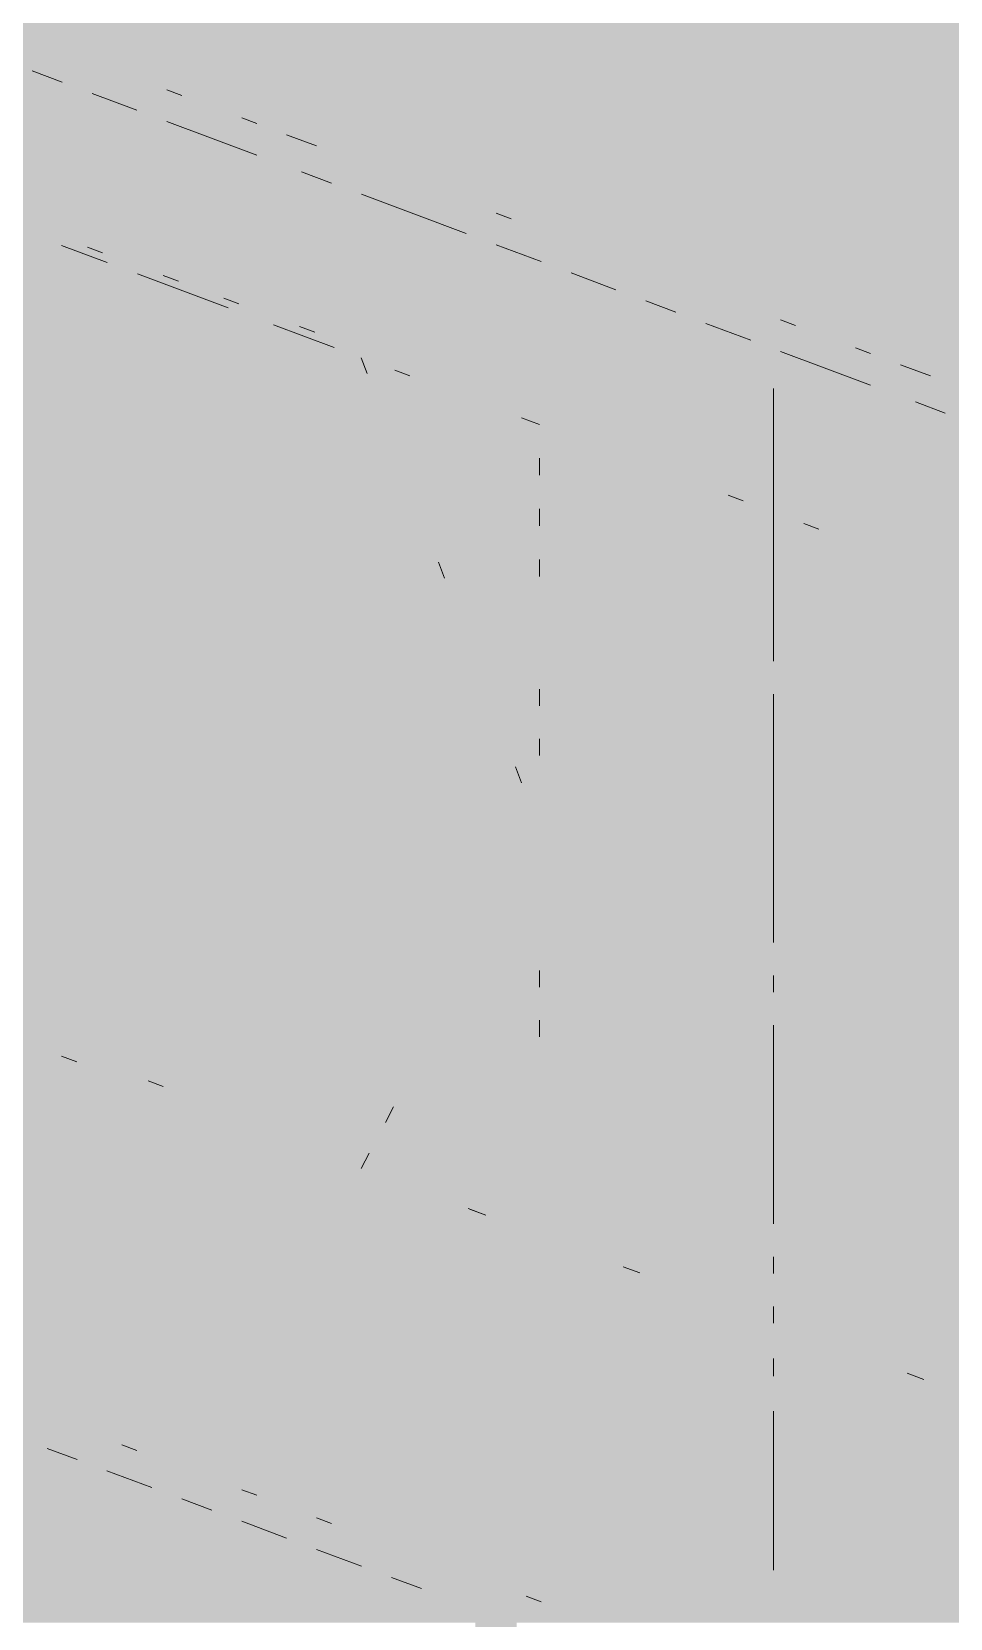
# Paper-space layout '03 3D Building and Roof' of a CAD drawing. Header units: millimetres. Extents: x 5 to 415, y 5 to 292.
# Drawn here: x 139.06 to 142.88, y 93.16 to 99.75 of the extents above; entities that cross this region are included whole.
import ezdxf

# ---------------------------------------------------------------- set-up
doc = ezdxf.new("R2010")
doc.units = ezdxf.units.MM
doc.layers.add('EXISTING', color=7, linetype='Continuous')
doc.layers.add('IMAGES', color=7, linetype='Continuous')

# ---------------------------------------------------------------- blocks, each defined once
blk = doc.blocks.new('SHEET_03')
at = {"layer": 'EXISTING', "color": 250, "lineweight": 9}
for p, q in [((139.1896, 99.5399), (139.0652, 99.5865)), ((139.5005, 99.4234), (139.314, 99.4933)), ((139.6248, 99.508), (139.687, 99.4847)), ((139.9979, 99.2371), (139.6248, 99.3769)), ((139.9357, 99.3915), (139.9979, 99.3682)), ((140.1223, 99.3216), (140.2466, 99.2751)), ((140.3088, 99.1206), (140.1844, 99.1672)), ((140.8684, 98.911), (140.4332, 99.0741)), ((140.9928, 98.9955), (141.0549, 98.9723)), ((139.1878, 98.8619), (139.3765, 98.7912)), ((139.3581, 98.8314), (139.2951, 98.855)), ((141.1793, 98.7946), (140.9928, 98.8644)), ((141.4902, 98.6781), (141.3036, 98.748)), ((139.5023, 98.7441), (139.8798, 98.6027)), ((139.6726, 98.7136), (139.6097, 98.7371)), ((139.9242, 98.6193), (139.8613, 98.6429)), ((141.7389, 98.5849), (141.6145, 98.6315)), ((142.1741, 98.553), (142.2363, 98.5297)), ((140.0685, 98.532), (140.3201, 98.4377)), ((140.2388, 98.5015), (140.1759, 98.525)), ((142.0498, 98.4685), (141.8632, 98.5383)), ((142.5472, 98.2821), (142.1741, 98.4219)), ((142.485, 98.4365), (142.5472, 98.4132)), ((140.4317, 98.3959), (140.4564, 98.3305)), ((142.6716, 98.3667), (142.7959, 98.3201)), ((140.5718, 98.3434), (140.6347, 98.3199)), ((142.1445, 98.2672), (142.1445, 97.7543)), ((142.8581, 98.1657), (142.7337, 98.2123)), ((141.1724, 98.1184), (141.0983, 98.1462)), ((141.1724, 97.908), (141.1724, 97.9782)), ((141.9558, 97.825), (142.0187, 97.8014)), ((141.1724, 97.6976), (141.1724, 97.7677)), ((142.1445, 97.7543), (142.1445, 97.1359)), ((142.2703, 97.7072), (142.3332, 97.6836)), ((140.7527, 97.5462), (140.7774, 97.4808)), ((141.1724, 97.4872), (141.1724, 97.5573)), ((141.1724, 97.0191), (141.1724, 96.9504)), ((142.1445, 96.9985), (142.1445, 95.9678)), ((141.1724, 96.813), (141.1724, 96.7443)), ((141.0736, 96.6965), (141.0983, 96.6312)), ((141.1724, 95.851), (141.1724, 95.7823)), ((142.1445, 95.8304), (142.1445, 95.7617)), ((141.1724, 95.6449), (141.1724, 95.5762)), ((142.1445, 95.6243), (142.1445, 94.7998)), ((139.2507, 95.4716), (139.1878, 95.4951)), ((139.5468, 95.3939), (139.6097, 95.3704)), ((140.5664, 95.2848), (140.5327, 95.2209)), ((140.4654, 95.0931), (140.4317, 95.0291)), ((140.8761, 94.8627), (140.9502, 94.8349)), ((140.9492, 94.8353), (140.8863, 94.8589)), ((142.1445, 94.6624), (142.1445, 94.5937)), ((141.5196, 94.6216), (141.589, 94.5956)), ((142.1445, 94.4562), (142.1445, 94.3875)), ((142.1445, 94.241), (142.1445, 94.1677)), ((142.7, 94.1794), (142.7694, 94.1534)), ((142.1445, 94.0212), (142.1445, 93.3618)), ((139.4383, 93.8819), (139.5005, 93.8586)), ((139.2518, 93.8207), (139.1274, 93.8672)), ((139.5627, 93.7042), (139.3761, 93.7741)), ((139.9357, 93.6956), (139.9979, 93.6723)), ((139.8114, 93.611), (139.687, 93.6576)), ((140.1223, 93.4946), (139.9357, 93.5644)), ((140.2466, 93.5791), (140.3088, 93.5558)), ((140.4332, 93.3781), (140.2466, 93.448)), ((140.6819, 93.2849), (140.5575, 93.3315)), ((141.1171, 93.253), (141.1793, 93.2297))]:
    blk.add_line(p, q, dxfattribs=at)
at = {"layer": 'IMAGES', "color": 7}
for points in [[(139.0213, 99.6571), (139.1927, 99.6571), (139.0213, 99.8286), (139.1927, 99.8286)], [(139.1927, 99.6571), (139.364, 99.6571), (139.1927, 99.8286), (139.364, 99.8286)], [(139.364, 99.6571), (139.5354, 99.6571), (139.364, 99.8286), (139.5354, 99.8286)], [(139.5354, 99.6571), (139.8781, 99.6571), (139.5354, 99.8286), (139.8781, 99.8286)], [(139.8781, 99.6571), (140.5636, 99.6571), (139.8781, 99.8286), (140.5636, 99.8286)], [(140.5636, 99.6571), (140.7349, 99.6571), (140.5636, 99.8286), (140.7349, 99.8286)], [(140.7349, 99.6571), (140.9063, 99.6571), (140.7349, 99.8286), (140.9063, 99.8286)], [(140.9063, 99.6571), (141.0777, 99.6571), (140.9063, 99.8286), (141.0777, 99.8286)], [(141.0777, 99.6571), (141.249, 99.6571), (141.0777, 99.8286), (141.249, 99.8286)], [(141.249, 99.6571), (141.5918, 99.6571), (141.249, 99.8286), (141.5918, 99.8286)], [(141.5918, 99.6571), (141.7631, 99.6571), (141.5918, 99.8286), (141.7631, 99.8286)], [(141.7631, 99.6571), (141.9345, 99.6571), (141.7631, 99.8286), (141.9345, 99.8286)], [(141.9345, 99.6571), (142.1058, 99.6571), (141.9345, 99.8286), (142.1058, 99.8286)], [(142.1058, 99.6571), (151.3595, 99.6571), (142.1058, 99.8286), (151.3595, 99.8286)], [(138.8499, 99.4857), (139.1927, 99.4857), (138.8499, 99.6571), (139.1927, 99.6571)], [(139.1927, 99.4857), (139.5354, 99.4857), (139.1927, 99.6571), (139.5354, 99.6571)], [(139.5354, 99.4857), (139.8781, 99.4857), (139.5354, 99.6571), (139.8781, 99.6571)], [(139.8781, 99.4857), (140.0495, 99.4857), (139.8781, 99.6571), (140.0495, 99.6571)], [(140.0495, 99.4857), (140.3922, 99.4857), (140.0495, 99.6571), (140.3922, 99.6571)], [(140.3922, 99.4857), (141.0777, 99.4857), (140.3922, 99.6571), (141.0777, 99.6571)], [(141.0777, 99.4857), (141.249, 99.4857), (141.0777, 99.6571), (141.249, 99.6571)], [(141.249, 99.4857), (141.4204, 99.4857), (141.249, 99.6571), (141.4204, 99.6571)], [(141.4204, 99.4857), (141.5918, 99.4857), (141.4204, 99.6571), (141.5918, 99.6571)], [(141.5918, 99.4857), (141.9345, 99.4857), (141.5918, 99.6571), (141.9345, 99.6571)], [(141.9345, 99.4857), (142.1058, 99.4857), (141.9345, 99.6571), (142.1058, 99.6571)], [(142.1058, 99.4857), (142.4486, 99.4857), (142.1058, 99.6571), (142.4486, 99.6571)], [(142.4486, 99.4857), (142.7913, 99.4857), (142.4486, 99.6571), (142.7913, 99.6571)], [(142.7913, 99.4857), (151.8735, 99.4857), (142.7913, 99.6571), (151.8735, 99.6571)], [(139.0213, 99.3143), (139.1927, 99.3143), (139.0213, 99.4857), (139.1927, 99.4857)], [(139.1927, 99.3143), (139.364, 99.3143), (139.1927, 99.4857), (139.364, 99.4857)], [(139.364, 99.3143), (139.5354, 99.3143), (139.364, 99.4857), (139.5354, 99.4857)], [(139.5354, 99.3143), (139.7068, 99.3143), (139.5354, 99.4857), (139.7068, 99.4857)], [(139.7068, 99.3143), (139.8781, 99.3143), (139.7068, 99.4857), (139.8781, 99.4857)], [(139.8781, 99.3143), (140.0495, 99.3143), (139.8781, 99.4857), (140.0495, 99.4857)], [(140.0495, 99.3143), (140.2208, 99.3143), (140.0495, 99.4857), (140.2208, 99.4857)], [(140.2208, 99.3143), (140.3922, 99.3143), (140.2208, 99.4857), (140.3922, 99.4857)], [(140.3922, 99.3143), (141.5918, 99.3143), (140.3922, 99.4857), (141.5918, 99.4857)], [(141.5918, 99.3143), (141.9345, 99.3143), (141.5918, 99.4857), (141.9345, 99.4857)], [(141.9345, 99.3143), (142.1058, 99.3143), (141.9345, 99.4857), (142.1058, 99.4857)], [(142.1058, 99.3143), (142.7913, 99.3143), (142.1058, 99.4857), (142.7913, 99.4857)], [(142.7913, 99.3143), (156.8431, 99.3143), (142.7913, 99.4857), (156.8431, 99.4857)], [(139.0213, 98.9714), (139.1927, 98.9714), (139.0213, 99.3143), (139.1927, 99.3143)], [(139.1927, 99.1429), (139.364, 99.1429), (139.1927, 99.3143), (139.364, 99.3143)], [(139.364, 99.1429), (139.5354, 99.1429), (139.364, 99.3143), (139.5354, 99.3143)], [(139.5354, 99.1429), (139.7068, 99.1429), (139.5354, 99.3143), (139.7068, 99.3143)], [(139.7068, 99.1429), (139.8781, 99.1429), (139.7068, 99.3143), (139.8781, 99.3143)], [(139.8781, 99.1429), (140.0495, 99.1429), (139.8781, 99.3143), (140.0495, 99.3143)], [(140.0495, 99.1429), (140.3922, 99.1429), (140.0495, 99.3143), (140.3922, 99.3143)], [(140.3922, 99.1429), (140.5636, 99.1429), (140.3922, 99.3143), (140.5636, 99.3143)], [(140.5636, 99.1429), (140.7349, 99.1429), (140.5636, 99.3143), (140.7349, 99.3143)], [(140.7349, 99.1429), (140.9063, 99.1429), (140.7349, 99.3143), (140.9063, 99.3143)], [(140.9063, 99.1429), (141.0777, 99.1429), (140.9063, 99.3143), (141.0777, 99.3143)], [(141.0777, 99.1429), (142.2772, 99.1429), (141.0777, 99.3143), (142.2772, 99.3143)], [(142.2772, 99.1429), (142.4486, 99.1429), (142.2772, 99.3143), (142.4486, 99.3143)], [(142.4486, 99.1429), (142.6199, 99.1429), (142.4486, 99.3143), (142.6199, 99.3143)], [(142.6199, 99.1429), (142.9627, 99.1429), (142.6199, 99.3143), (142.9627, 99.3143)], [(139.1927, 98.9714), (139.7068, 98.9714), (139.1927, 99.1429), (139.7068, 99.1429)], [(139.7068, 98.9714), (139.8781, 98.9714), (139.7068, 99.1429), (139.8781, 99.1429)], [(139.8781, 98.9714), (140.2208, 98.9714), (139.8781, 99.1429), (140.2208, 99.1429)], [(140.2208, 98.9714), (140.3922, 98.9714), (140.2208, 99.1429), (140.3922, 99.1429)], [(140.3922, 98.9714), (140.5636, 98.9714), (140.3922, 99.1429), (140.5636, 99.1429)], [(140.5636, 98.9714), (140.7349, 98.9714), (140.5636, 99.1429), (140.7349, 99.1429)], [(140.7349, 98.9714), (140.9063, 98.9714), (140.7349, 99.1429), (140.9063, 99.1429)], [(140.9063, 98.9714), (141.0777, 98.9714), (140.9063, 99.1429), (141.0777, 99.1429)], [(141.0777, 98.9714), (141.249, 98.9714), (141.0777, 99.1429), (141.249, 99.1429)], [(141.249, 98.9714), (141.4204, 98.9714), (141.249, 99.1429), (141.4204, 99.1429)], [(141.4204, 98.9714), (142.4486, 98.9714), (141.4204, 99.1429), (142.4486, 99.1429)], [(142.4486, 98.9714), (142.9627, 98.9714), (142.4486, 99.1429), (142.9627, 99.1429)], [(138.8499, 98.8), (139.1927, 98.8), (138.8499, 98.9714), (139.1927, 98.9714)], [(139.1927, 98.8), (139.364, 98.8), (139.1927, 98.9714), (139.364, 98.9714)], [(139.364, 98.8), (139.5354, 98.8), (139.364, 98.9714), (139.5354, 98.9714)], [(139.5354, 98.8), (139.7068, 98.8), (139.5354, 98.9714), (139.7068, 98.9714)], [(139.7068, 98.8), (140.2208, 98.8), (139.7068, 98.9714), (140.2208, 98.9714)], [(140.2208, 98.8), (140.3922, 98.8), (140.2208, 98.9714), (140.3922, 98.9714)], [(140.3922, 98.8), (140.7349, 98.8), (140.3922, 98.9714), (140.7349, 98.9714)], [(140.7349, 98.8), (141.249, 98.8), (140.7349, 98.9714), (141.249, 98.9714)], [(141.249, 98.8), (141.4204, 98.8), (141.249, 98.9714), (141.4204, 98.9714)], [(141.4204, 98.8), (141.5918, 98.8), (141.4204, 98.9714), (141.5918, 98.9714)], [(141.5918, 98.8), (141.7631, 98.8), (141.5918, 98.9714), (141.7631, 98.9714)], [(141.7631, 98.8), (141.9345, 98.8), (141.7631, 98.9714), (141.9345, 98.9714)], [(141.9345, 98.8), (142.9627, 98.8), (141.9345, 98.9714), (142.9627, 98.9714)], [(139.0213, 98.6286), (139.1927, 98.6286), (139.0213, 98.8), (139.1927, 98.8)], [(139.1927, 98.6286), (139.5354, 98.6286), (139.1927, 98.8), (139.5354, 98.8)], [(139.5354, 98.4571), (139.7068, 98.4571), (139.5354, 98.8), (139.7068, 98.8)], [(139.7068, 98.6286), (139.8781, 98.6286), (139.7068, 98.8), (139.8781, 98.8)], [(139.8781, 98.6286), (140.0495, 98.6286), (139.8781, 98.8), (140.0495, 98.8)], [(140.0495, 98.6286), (140.2208, 98.6286), (140.0495, 98.8), (140.2208, 98.8)], [(140.2208, 98.6286), (140.3922, 98.6286), (140.2208, 98.8), (140.3922, 98.8)], [(140.3922, 98.6286), (140.7349, 98.6286), (140.3922, 98.8), (140.7349, 98.8)], [(140.7349, 98.6286), (140.9063, 98.6286), (140.7349, 98.8), (140.9063, 98.8)], [(140.9063, 98.6286), (141.0777, 98.6286), (140.9063, 98.8), (141.0777, 98.8)], [(141.0777, 98.6286), (141.249, 98.6286), (141.0777, 98.8), (141.249, 98.8)], [(141.249, 98.6286), (141.7631, 98.6286), (141.249, 98.8), (141.7631, 98.8)], [(141.7631, 98.6286), (141.9345, 98.6286), (141.7631, 98.8), (141.9345, 98.8)], [(141.9345, 98.6286), (142.1058, 98.6286), (141.9345, 98.8), (142.1058, 98.8)], [(142.1058, 98.6286), (142.2772, 98.6286), (142.1058, 98.8), (142.2772, 98.8)], [(142.2772, 98.6286), (142.4486, 98.6286), (142.2772, 98.8), (142.4486, 98.8)], [(142.4486, 98.6286), (143.3054, 98.6286), (142.4486, 98.8), (143.3054, 98.8)], [(139.0213, 98.4571), (139.364, 98.4571), (139.0213, 98.6286), (139.364, 98.6286)], [(139.364, 98.4571), (139.5354, 98.4571), (139.364, 98.6286), (139.5354, 98.6286)], [(139.7068, 98.4571), (139.8781, 98.4571), (139.7068, 98.6286), (139.8781, 98.6286)], [(139.8781, 98.4571), (140.0495, 98.4571), (139.8781, 98.6286), (140.0495, 98.6286)], [(140.0495, 98.4571), (140.2208, 98.4571), (140.0495, 98.6286), (140.2208, 98.6286)], [(140.2208, 98.4571), (140.3922, 98.4571), (140.2208, 98.6286), (140.3922, 98.6286)], [(140.3922, 98.4571), (140.5636, 98.4571), (140.3922, 98.6286), (140.5636, 98.6286)], [(140.5636, 98.4571), (140.9063, 98.4571), (140.5636, 98.6286), (140.9063, 98.6286)], [(140.9063, 98.4571), (141.249, 98.4571), (140.9063, 98.6286), (141.249, 98.6286)], [(141.249, 98.4571), (141.4204, 98.4571), (141.249, 98.6286), (141.4204, 98.6286)], [(141.4204, 98.4571), (141.5918, 98.4571), (141.4204, 98.6286), (141.5918, 98.6286)], [(141.5918, 98.4571), (141.7631, 98.4571), (141.5918, 98.6286), (141.7631, 98.6286)], [(141.7631, 98.4571), (141.9345, 98.4571), (141.7631, 98.6286), (141.9345, 98.6286)], [(141.9345, 98.4571), (142.1058, 98.4571), (141.9345, 98.6286), (142.1058, 98.6286)], [(142.1058, 98.4571), (142.2772, 98.4571), (142.1058, 98.6286), (142.2772, 98.6286)], [(142.2772, 98.4571), (142.4486, 98.4571), (142.2772, 98.6286), (142.4486, 98.6286)], [(142.4486, 98.4571), (142.6199, 98.4571), (142.4486, 98.6286), (142.6199, 98.6286)], [(142.6199, 98.4571), (142.7913, 98.4571), (142.6199, 98.6286), (142.7913, 98.6286)], [(142.7913, 98.4571), (142.9627, 98.4571), (142.7913, 98.6286), (142.9627, 98.6286)], [(139.0213, 98.2857), (139.364, 98.2857), (139.0213, 98.4571), (139.364, 98.4571)], [(139.364, 98.2857), (139.5354, 98.2857), (139.364, 98.4571), (139.5354, 98.4571)], [(139.5354, 98.2857), (139.7068, 98.2857), (139.5354, 98.4571), (139.7068, 98.4571)], [(139.7068, 98.2857), (140.0495, 98.2857), (139.7068, 98.4571), (140.0495, 98.4571)], [(140.0495, 98.2857), (140.2208, 98.2857), (140.0495, 98.4571), (140.2208, 98.4571)], [(140.2208, 98.2857), (140.5636, 98.2857), (140.2208, 98.4571), (140.5636, 98.4571)], [(140.5636, 98.1143), (140.7349, 98.1143), (140.5636, 98.4571), (140.7349, 98.4571)], [(140.7349, 98.2857), (140.9063, 98.2857), (140.7349, 98.4571), (140.9063, 98.4571)], [(140.9063, 98.2857), (141.0777, 98.2857), (140.9063, 98.4571), (141.0777, 98.4571)], [(141.0777, 98.2857), (141.5918, 98.2857), (141.0777, 98.4571), (141.5918, 98.4571)], [(141.5918, 98.2857), (141.7631, 98.2857), (141.5918, 98.4571), (141.7631, 98.4571)], [(141.7631, 98.2857), (141.9345, 98.2857), (141.7631, 98.4571), (141.9345, 98.4571)], [(141.9345, 98.2857), (142.1058, 98.2857), (141.9345, 98.4571), (142.1058, 98.4571)], [(142.1058, 97.7714), (142.2772, 97.7714), (142.1058, 98.4571), (142.2772, 98.4571)], [(142.2772, 98.2857), (142.4486, 98.2857), (142.2772, 98.4571), (142.4486, 98.4571)], [(142.4486, 98.2857), (142.7913, 98.2857), (142.4486, 98.4571), (142.7913, 98.4571)], [(142.7913, 98.2857), (142.9627, 98.2857), (142.7913, 98.4571), (142.9627, 98.4571)], [(139.0213, 98.1143), (140.0495, 98.1143), (139.0213, 98.2857), (140.0495, 98.2857)], [(140.0495, 98.1143), (140.2208, 98.1143), (140.0495, 98.2857), (140.2208, 98.2857)], [(140.2208, 98.1143), (140.3922, 98.1143), (140.2208, 98.2857), (140.3922, 98.2857)], [(140.3922, 98.1143), (140.5636, 98.1143), (140.3922, 98.2857), (140.5636, 98.2857)], [(140.7349, 98.1143), (140.9063, 98.1143), (140.7349, 98.2857), (140.9063, 98.2857)], [(140.9063, 98.1143), (141.249, 98.1143), (140.9063, 98.2857), (141.249, 98.2857)], [(141.249, 98.1143), (141.4204, 98.1143), (141.249, 98.2857), (141.4204, 98.2857)], [(141.4204, 98.1143), (141.5918, 98.1143), (141.4204, 98.2857), (141.5918, 98.2857)], [(141.5918, 97.9429), (141.7631, 97.9429), (141.5918, 98.2857), (141.7631, 98.2857)], [(141.7631, 98.1143), (141.9345, 98.1143), (141.7631, 98.2857), (141.9345, 98.2857)], [(141.9345, 98.1143), (142.1058, 98.1143), (141.9345, 98.2857), (142.1058, 98.2857)], [(142.2772, 98.1143), (142.4486, 98.1143), (142.2772, 98.2857), (142.4486, 98.2857)], [(142.4486, 98.1143), (142.6199, 98.1143), (142.4486, 98.2857), (142.6199, 98.2857)], [(142.6199, 98.1143), (142.7913, 98.1143), (142.6199, 98.2857), (142.7913, 98.2857)], [(142.7913, 98.1143), (142.9627, 98.1143), (142.7913, 98.2857), (142.9627, 98.2857)], [(139.0213, 97.9429), (140.2208, 97.9429), (139.0213, 98.1143), (140.2208, 98.1143)], [(140.2208, 97.9429), (140.3922, 97.9429), (140.2208, 98.1143), (140.3922, 98.1143)], [(140.3922, 97.9429), (140.5636, 97.9429), (140.3922, 98.1143), (140.5636, 98.1143)], [(140.5636, 97.9429), (140.7349, 97.9429), (140.5636, 98.1143), (140.7349, 98.1143)], [(140.7349, 97.9429), (140.9063, 97.9429), (140.7349, 98.1143), (140.9063, 98.1143)], [(140.9063, 97.9429), (141.0777, 97.9429), (140.9063, 98.1143), (141.0777, 98.1143)], [(141.0777, 97.9429), (141.4204, 97.9429), (141.0777, 98.1143), (141.4204, 98.1143)], [(141.4204, 97.9429), (141.5918, 97.9429), (141.4204, 98.1143), (141.5918, 98.1143)], [(141.7631, 97.9429), (141.9345, 97.9429), (141.7631, 98.1143), (141.9345, 98.1143)], [(141.9345, 97.9429), (142.1058, 97.9429), (141.9345, 98.1143), (142.1058, 98.1143)], [(142.2772, 97.9429), (142.6199, 97.9429), (142.2772, 98.1143), (142.6199, 98.1143)], [(142.6199, 97.9429), (142.7913, 97.9429), (142.6199, 98.1143), (142.7913, 98.1143)], [(142.7913, 97.9429), (142.9627, 97.9429), (142.7913, 98.1143), (142.9627, 98.1143)], [(138.8499, 97.6), (140.3922, 97.6), (138.8499, 97.9429), (140.3922, 97.9429)], [(140.3922, 97.7714), (140.5636, 97.7714), (140.3922, 97.9429), (140.5636, 97.9429)], [(140.5636, 97.7714), (140.7349, 97.7714), (140.5636, 97.9429), (140.7349, 97.9429)], [(140.7349, 97.7714), (141.0777, 97.7714), (140.7349, 97.9429), (141.0777, 97.9429)], [(141.0777, 97.2571), (141.249, 97.2571), (141.0777, 97.9429), (141.249, 97.9429)], [(141.249, 97.2571), (141.4204, 97.2571), (141.249, 97.9429), (141.4204, 97.9429)], [(141.4204, 97.7714), (141.7631, 97.7714), (141.4204, 97.9429), (141.7631, 97.9429)], [(141.7631, 97.7714), (141.9345, 97.7714), (141.7631, 97.9429), (141.9345, 97.9429)], [(141.9345, 97.7714), (142.1058, 97.7714), (141.9345, 97.9429), (142.1058, 97.9429)], [(142.2772, 97.7714), (142.4486, 97.7714), (142.2772, 97.9429), (142.4486, 97.9429)], [(142.4486, 97.7714), (142.7913, 97.7714), (142.4486, 97.9429), (142.7913, 97.9429)], [(142.7913, 97.7714), (142.9627, 97.7714), (142.7913, 97.9429), (142.9627, 97.9429)], [(140.3922, 97.2571), (140.5636, 97.2571), (140.3922, 97.7714), (140.5636, 97.7714)], [(140.5636, 97.6), (140.7349, 97.6), (140.5636, 97.7714), (140.7349, 97.7714)], [(140.7349, 97.6), (140.9063, 97.6), (140.7349, 97.7714), (140.9063, 97.7714)], [(140.9063, 97.2571), (141.0777, 97.2571), (140.9063, 97.7714), (141.0777, 97.7714)], [(141.4204, 97.6), (141.5918, 97.6), (141.4204, 97.7714), (141.5918, 97.7714)], [(141.5918, 97.6), (141.7631, 97.6), (141.5918, 97.7714), (141.7631, 97.7714)], [(141.7631, 97.6), (141.9345, 97.6), (141.7631, 97.7714), (141.9345, 97.7714)], [(141.9345, 97.6), (142.1058, 97.6), (141.9345, 97.7714), (142.1058, 97.7714)], [(142.1058, 97.6), (142.2772, 97.6), (142.1058, 97.7714), (142.2772, 97.7714)], [(142.2772, 97.6), (142.4486, 97.6), (142.2772, 97.7714), (142.4486, 97.7714)], [(142.4486, 97.6), (142.6199, 97.6), (142.4486, 97.7714), (142.6199, 97.7714)], [(142.6199, 97.6), (142.7913, 97.6), (142.6199, 97.7714), (142.7913, 97.7714)], [(142.7913, 97.6), (143.3054, 97.6), (142.7913, 97.7714), (143.3054, 97.7714)], [(138.6786, 97.4286), (140.3922, 97.4286), (138.6786, 97.6), (140.3922, 97.6)], [(140.5636, 97.2571), (140.7349, 97.2571), (140.5636, 97.6), (140.7349, 97.6)], [(140.7349, 97.0857), (140.9063, 97.0857), (140.7349, 97.6), (140.9063, 97.6)], [(141.4204, 97.4286), (141.7631, 97.4286), (141.4204, 97.6), (141.7631, 97.6)], [(141.7631, 97.4286), (141.9345, 97.4286), (141.7631, 97.6), (141.9345, 97.6)], [(141.9345, 94.6857), (142.1058, 94.6857), (141.9345, 97.6), (142.1058, 97.6)], [(142.1058, 93.3143), (142.2772, 93.3143), (142.1058, 97.6), (142.2772, 97.6)], [(142.2772, 97.4286), (142.4486, 97.4286), (142.2772, 97.6), (142.4486, 97.6)], [(142.4486, 97.4286), (142.6199, 97.4286), (142.4486, 97.6), (142.6199, 97.6)], [(142.6199, 97.4286), (142.7913, 97.4286), (142.6199, 97.6), (142.7913, 97.6)], [(142.7913, 97.2571), (142.9627, 97.2571), (142.7913, 97.6), (142.9627, 97.6)], [(138.5072, 97.2571), (140.3922, 97.2571), (138.5072, 97.4286), (140.3922, 97.4286)], [(141.4204, 94.6857), (141.5918, 94.6857), (141.4204, 97.4286), (141.5918, 97.4286)], [(141.5918, 94.8571), (141.7631, 94.8571), (141.5918, 97.4286), (141.7631, 97.4286)], [(141.7631, 94.6857), (141.9345, 94.6857), (141.7631, 97.4286), (141.9345, 97.4286)], [(142.2772, 94.5143), (142.4486, 94.5143), (142.2772, 97.4286), (142.4486, 97.4286)], [(142.4486, 97.2571), (142.6199, 97.2571), (142.4486, 97.4286), (142.6199, 97.4286)], [(142.6199, 97.2571), (142.7913, 97.2571), (142.6199, 97.4286), (142.7913, 97.4286)], [(138.8499, 97.0857), (140.5636, 97.0857), (138.8499, 97.2571), (140.5636, 97.2571)], [(140.5636, 97.0857), (140.7349, 97.0857), (140.5636, 97.2571), (140.7349, 97.2571)], [(140.9063, 97.0857), (141.0777, 97.0857), (140.9063, 97.2571), (141.0777, 97.2571)], [(141.0777, 97.0857), (141.249, 97.0857), (141.0777, 97.2571), (141.249, 97.2571)], [(141.249, 97.0857), (141.4204, 97.0857), (141.249, 97.2571), (141.4204, 97.2571)], [(142.4486, 97.0857), (142.6199, 97.0857), (142.4486, 97.2571), (142.6199, 97.2571)], [(142.6199, 97.0857), (142.7913, 97.0857), (142.6199, 97.2571), (142.7913, 97.2571)], [(142.7913, 94.1714), (142.9627, 94.1714), (142.7913, 97.2571), (142.9627, 97.2571)], [(138.8499, 96.9143), (140.7349, 96.9143), (138.8499, 97.0857), (140.7349, 97.0857)], [(140.7349, 96.9143), (140.9063, 96.9143), (140.7349, 97.0857), (140.9063, 97.0857)], [(140.9063, 96.9143), (141.0777, 96.9143), (140.9063, 97.0857), (141.0777, 97.0857)], [(141.0777, 96.9143), (141.249, 96.9143), (141.0777, 97.0857), (141.249, 97.0857)], [(141.249, 96.7429), (141.4204, 96.7429), (141.249, 97.0857), (141.4204, 97.0857)], [(142.4486, 94.5143), (142.7913, 94.5143), (142.4486, 97.0857), (142.7913, 97.0857)], [(138.8499, 96.7429), (140.9063, 96.7429), (138.8499, 96.9143), (140.9063, 96.9143)], [(140.9063, 96.7429), (141.249, 96.7429), (140.9063, 96.9143), (141.249, 96.9143)], [(139.0213, 96.4), (140.7349, 96.4), (139.0213, 96.7429), (140.7349, 96.7429)], [(140.7349, 96.4), (140.9063, 96.4), (140.7349, 96.7429), (140.9063, 96.7429)], [(140.9063, 96.4), (141.0777, 96.4), (140.9063, 96.7429), (141.0777, 96.7429)], [(141.0777, 96.4), (141.249, 96.4), (141.0777, 96.7429), (141.249, 96.7429)], [(141.249, 96.0571), (141.4204, 96.0571), (141.249, 96.7429), (141.4204, 96.7429)], [(139.0213, 96.2286), (141.0777, 96.2286), (139.0213, 96.4), (141.0777, 96.4)], [(141.0777, 96.0571), (141.249, 96.0571), (141.0777, 96.4), (141.249, 96.4)], [(139.0213, 95.8857), (139.1927, 95.8857), (139.0213, 96.2286), (139.1927, 96.2286)], [(139.1927, 96.0571), (140.9063, 96.0571), (139.1927, 96.2286), (140.9063, 96.2286)], [(140.9063, 96.0571), (141.0777, 96.0571), (140.9063, 96.2286), (141.0777, 96.2286)], [(139.1927, 95.8857), (140.5636, 95.8857), (139.1927, 96.0571), (140.5636, 96.0571)], [(140.5636, 95.8857), (140.7349, 95.8857), (140.5636, 96.0571), (140.7349, 96.0571)], [(140.7349, 95.8857), (140.9063, 95.8857), (140.7349, 96.0571), (140.9063, 96.0571)], [(140.9063, 95.8857), (141.0777, 95.8857), (140.9063, 96.0571), (141.0777, 96.0571)], [(141.0777, 95.3714), (141.249, 95.3714), (141.0777, 96.0571), (141.249, 96.0571)], [(141.249, 95.3714), (141.4204, 95.3714), (141.249, 96.0571), (141.4204, 96.0571)], [(139.0213, 95.7143), (139.1927, 95.7143), (139.0213, 95.8857), (139.1927, 95.8857)], [(139.1927, 95.7143), (139.364, 95.7143), (139.1927, 95.8857), (139.364, 95.8857)], [(139.364, 95.7143), (140.5636, 95.7143), (139.364, 95.8857), (140.5636, 95.8857)], [(140.5636, 95.7143), (140.7349, 95.7143), (140.5636, 95.8857), (140.7349, 95.8857)], [(140.7349, 95.7143), (140.9063, 95.7143), (140.7349, 95.8857), (140.9063, 95.8857)], [(140.9063, 95.7143), (141.0777, 95.7143), (140.9063, 95.8857), (141.0777, 95.8857)], [(139.0213, 95.3714), (139.1927, 95.3714), (139.0213, 95.7143), (139.1927, 95.7143)], [(139.1927, 95.5429), (139.7068, 95.5429), (139.1927, 95.7143), (139.7068, 95.7143)], [(139.7068, 95.5429), (140.3922, 95.5429), (139.7068, 95.7143), (140.3922, 95.7143)], [(140.3922, 95.5429), (140.5636, 95.5429), (140.3922, 95.7143), (140.5636, 95.7143)], [(140.5636, 95.5429), (140.9063, 95.5429), (140.5636, 95.7143), (140.9063, 95.7143)], [(140.9063, 95.3714), (141.0777, 95.3714), (140.9063, 95.7143), (141.0777, 95.7143)], [(139.1927, 95.3714), (139.7068, 95.3714), (139.1927, 95.5429), (139.7068, 95.5429)], [(139.7068, 95.3714), (139.8781, 95.3714), (139.7068, 95.5429), (139.8781, 95.5429)], [(139.8781, 95.3714), (140.0495, 95.3714), (139.8781, 95.5429), (140.0495, 95.5429)], [(140.0495, 95.3714), (140.2208, 95.3714), (140.0495, 95.5429), (140.2208, 95.5429)], [(140.2208, 95.3714), (140.3922, 95.3714), (140.2208, 95.5429), (140.3922, 95.5429)], [(140.3922, 95.3714), (140.5636, 95.3714), (140.3922, 95.5429), (140.5636, 95.5429)], [(140.5636, 95.3714), (140.7349, 95.3714), (140.5636, 95.5429), (140.7349, 95.5429)], [(140.7349, 95.3714), (140.9063, 95.3714), (140.7349, 95.5429), (140.9063, 95.5429)], [(139.0213, 95.2), (139.1927, 95.2), (139.0213, 95.3714), (139.1927, 95.3714)], [(139.1927, 95.2), (139.364, 95.2), (139.1927, 95.3714), (139.364, 95.3714)], [(139.364, 95.2), (139.5354, 95.2), (139.364, 95.3714), (139.5354, 95.3714)], [(139.5354, 95.2), (140.0495, 95.2), (139.5354, 95.3714), (140.0495, 95.3714)], [(140.0495, 95.2), (140.2208, 95.2), (140.0495, 95.3714), (140.2208, 95.3714)], [(140.2208, 95.2), (140.3922, 95.2), (140.2208, 95.3714), (140.3922, 95.3714)], [(140.3922, 95.2), (140.7349, 95.2), (140.3922, 95.3714), (140.7349, 95.3714)], [(140.7349, 95.2), (140.9063, 95.2), (140.7349, 95.3714), (140.9063, 95.3714)], [(140.9063, 95.2), (141.0777, 95.2), (140.9063, 95.3714), (141.0777, 95.3714)], [(141.0777, 95.2), (141.249, 95.2), (141.0777, 95.3714), (141.249, 95.3714)], [(141.249, 94.6857), (141.4204, 94.6857), (141.249, 95.3714), (141.4204, 95.3714)], [(137.479, 95.0286), (139.1927, 95.0286), (137.479, 95.2), (139.1927, 95.2)], [(139.1927, 95.0286), (139.7068, 95.0286), (139.1927, 95.2), (139.7068, 95.2)], [(139.7068, 95.0286), (139.8781, 95.0286), (139.7068, 95.2), (139.8781, 95.2)], [(139.8781, 95.0286), (140.0495, 95.0286), (139.8781, 95.2), (140.0495, 95.2)], [(140.0495, 95.0286), (140.2208, 95.0286), (140.0495, 95.2), (140.2208, 95.2)], [(140.2208, 95.0286), (140.3922, 95.0286), (140.2208, 95.2), (140.3922, 95.2)], [(140.3922, 95.0286), (140.5636, 95.0286), (140.3922, 95.2), (140.5636, 95.2)], [(140.5636, 94.8571), (140.7349, 94.8571), (140.5636, 95.2), (140.7349, 95.2)], [(140.7349, 95.0286), (141.0777, 95.0286), (140.7349, 95.2), (141.0777, 95.2)], [(141.0777, 95.0286), (141.249, 95.0286), (141.0777, 95.2), (141.249, 95.2)], [(137.9931, 94.8571), (139.7068, 94.8571), (137.9931, 95.0286), (139.7068, 95.0286)], [(139.7068, 94.8571), (139.8781, 94.8571), (139.7068, 95.0286), (139.8781, 95.0286)], [(139.8781, 94.8571), (140.0495, 94.8571), (139.8781, 95.0286), (140.0495, 95.0286)], [(140.0495, 94.8571), (140.2208, 94.8571), (140.0495, 95.0286), (140.2208, 95.0286)], [(140.2208, 94.8571), (140.3922, 94.8571), (140.2208, 95.0286), (140.3922, 95.0286)], [(140.3922, 94.8571), (140.5636, 94.8571), (140.3922, 95.0286), (140.5636, 95.0286)], [(140.7349, 94.8571), (140.9063, 94.8571), (140.7349, 95.0286), (140.9063, 95.0286)], [(140.9063, 94.8571), (141.0777, 94.8571), (140.9063, 95.0286), (141.0777, 95.0286)], [(141.0777, 94.8571), (141.249, 94.8571), (141.0777, 95.0286), (141.249, 95.0286)], [(138.6786, 94.6857), (140.0495, 94.6857), (138.6786, 94.8571), (140.0495, 94.8571)], [(140.0495, 94.6857), (140.5636, 94.6857), (140.0495, 94.8571), (140.5636, 94.8571)], [(140.5636, 94.6857), (140.7349, 94.6857), (140.5636, 94.8571), (140.7349, 94.8571)], [(140.7349, 94.6857), (141.249, 94.6857), (140.7349, 94.8571), (141.249, 94.8571)], [(141.5918, 94.6857), (141.7631, 94.6857), (141.5918, 94.8571), (141.7631, 94.8571)], [(138.8499, 94.5143), (140.7349, 94.5143), (138.8499, 94.6857), (140.7349, 94.6857)], [(140.7349, 94.5143), (140.9063, 94.5143), (140.7349, 94.6857), (140.9063, 94.6857)], [(140.9063, 94.5143), (141.249, 94.5143), (140.9063, 94.6857), (141.249, 94.6857)], [(141.249, 94.5143), (141.5918, 94.5143), (141.249, 94.6857), (141.5918, 94.6857)], [(141.5918, 94.3429), (141.7631, 94.3429), (141.5918, 94.6857), (141.7631, 94.6857)], [(141.7631, 94.5143), (142.1058, 94.5143), (141.7631, 94.6857), (142.1058, 94.6857)], [(139.0213, 94.1714), (139.1927, 94.1714), (139.0213, 94.5143), (139.1927, 94.5143)], [(139.1927, 94.3429), (139.364, 94.3429), (139.1927, 94.5143), (139.364, 94.5143)], [(139.364, 94.3429), (140.9063, 94.3429), (139.364, 94.5143), (140.9063, 94.5143)], [(140.9063, 94.3429), (141.249, 94.3429), (140.9063, 94.5143), (141.249, 94.5143)], [(141.249, 94.3429), (141.4204, 94.3429), (141.249, 94.5143), (141.4204, 94.5143)], [(141.4204, 94.3429), (141.5918, 94.3429), (141.4204, 94.5143), (141.5918, 94.5143)], [(141.7631, 94.3429), (141.9345, 94.3429), (141.7631, 94.5143), (141.9345, 94.5143)], [(141.9345, 94.3429), (142.1058, 94.3429), (141.9345, 94.5143), (142.1058, 94.5143)], [(142.2772, 94.3429), (142.4486, 94.3429), (142.2772, 94.5143), (142.4486, 94.5143)], [(142.4486, 94.3429), (142.6199, 94.3429), (142.4486, 94.5143), (142.6199, 94.5143)], [(142.6199, 94.3429), (142.7913, 94.3429), (142.6199, 94.5143), (142.7913, 94.5143)], [(139.1927, 94.1714), (139.5354, 94.1714), (139.1927, 94.3429), (139.5354, 94.3429)], [(139.5354, 94.1714), (139.7068, 94.1714), (139.5354, 94.3429), (139.7068, 94.3429)], [(139.7068, 94.1714), (140.0495, 94.1714), (139.7068, 94.3429), (140.0495, 94.3429)], [(140.0495, 94.1714), (140.3922, 94.1714), (140.0495, 94.3429), (140.3922, 94.3429)], [(140.3922, 94.1714), (141.4204, 94.1714), (140.3922, 94.3429), (141.4204, 94.3429)], [(141.4204, 94.1714), (141.5918, 94.1714), (141.4204, 94.3429), (141.5918, 94.3429)], [(141.5918, 94.1714), (141.7631, 94.1714), (141.5918, 94.3429), (141.7631, 94.3429)], [(141.7631, 94.1714), (141.9345, 94.1714), (141.7631, 94.3429), (141.9345, 94.3429)], [(141.9345, 93.4857), (142.1058, 93.4857), (141.9345, 94.3429), (142.1058, 94.3429)], [(142.2772, 94.1714), (142.4486, 94.1714), (142.2772, 94.3429), (142.4486, 94.3429)], [(142.4486, 94.1714), (142.6199, 94.1714), (142.4486, 94.3429), (142.6199, 94.3429)], [(142.6199, 94.1714), (142.7913, 94.1714), (142.6199, 94.3429), (142.7913, 94.3429)], [(139.0213, 94), (139.1927, 94), (139.0213, 94.1714), (139.1927, 94.1714)], [(139.1927, 94), (139.7068, 94), (139.1927, 94.1714), (139.7068, 94.1714)], [(139.7068, 94), (139.8781, 94), (139.7068, 94.1714), (139.8781, 94.1714)], [(139.8781, 94), (140.0495, 94), (139.8781, 94.1714), (140.0495, 94.1714)], [(140.0495, 94), (140.2208, 94), (140.0495, 94.1714), (140.2208, 94.1714)], [(140.2208, 94), (140.3922, 94), (140.2208, 94.1714), (140.3922, 94.1714)], [(140.3922, 94), (140.5636, 94), (140.3922, 94.1714), (140.5636, 94.1714)], [(140.5636, 94), (141.7631, 94), (140.5636, 94.1714), (141.7631, 94.1714)], [(141.7631, 93.4857), (141.9345, 93.4857), (141.7631, 94.1714), (141.9345, 94.1714)], [(142.2772, 94), (142.4486, 94), (142.2772, 94.1714), (142.4486, 94.1714)], [(142.4486, 94), (142.6199, 94), (142.4486, 94.1714), (142.6199, 94.1714)], [(142.6199, 94), (142.7913, 94), (142.6199, 94.1714), (142.7913, 94.1714)], [(142.7913, 94), (143.134, 94), (142.7913, 94.1714), (143.134, 94.1714)], [(139.0213, 93.8286), (139.1927, 93.8286), (139.0213, 94), (139.1927, 94)], [(139.1927, 93.8286), (139.364, 93.8286), (139.1927, 94), (139.364, 94)], [(139.364, 93.8286), (139.5354, 93.8286), (139.364, 94), (139.5354, 94)], [(139.5354, 93.8286), (139.7068, 93.8286), (139.5354, 94), (139.7068, 94)], [(139.7068, 93.8286), (139.8781, 93.8286), (139.7068, 94), (139.8781, 94)], [(139.8781, 93.8286), (140.0495, 93.8286), (139.8781, 94), (140.0495, 94)], [(140.0495, 93.6571), (140.2208, 93.6571), (140.0495, 94), (140.2208, 94)], [(140.2208, 93.8286), (140.3922, 93.8286), (140.2208, 94), (140.3922, 94)], [(140.3922, 93.8286), (141.7631, 93.8286), (140.3922, 94), (141.7631, 94)], [(142.2772, 93.3143), (142.4486, 93.3143), (142.2772, 94), (142.4486, 94)], [(142.4486, 93.8286), (142.7913, 93.8286), (142.4486, 94), (142.7913, 94)], [(142.7913, 93.8286), (142.9627, 93.8286), (142.7913, 94), (142.9627, 94)], [(139.0213, 93.6571), (139.1927, 93.6571), (139.0213, 93.8286), (139.1927, 93.8286)], [(139.1927, 93.6571), (139.5354, 93.6571), (139.1927, 93.8286), (139.5354, 93.8286)], [(139.5354, 93.6571), (139.7068, 93.6571), (139.5354, 93.8286), (139.7068, 93.8286)], [(139.7068, 93.6571), (139.8781, 93.6571), (139.7068, 93.8286), (139.8781, 93.8286)], [(139.8781, 93.6571), (140.0495, 93.6571), (139.8781, 93.8286), (140.0495, 93.8286)], [(140.2208, 93.6571), (140.3922, 93.6571), (140.2208, 93.8286), (140.3922, 93.8286)], [(140.3922, 93.6571), (140.5636, 93.6571), (140.3922, 93.8286), (140.5636, 93.8286)], [(140.5636, 93.6571), (140.9063, 93.6571), (140.5636, 93.8286), (140.9063, 93.8286)], [(140.9063, 93.6571), (141.0777, 93.6571), (140.9063, 93.8286), (141.0777, 93.8286)], [(141.0777, 93.6571), (141.249, 93.6571), (141.0777, 93.8286), (141.249, 93.8286)], [(141.249, 93.6571), (141.7631, 93.6571), (141.249, 93.8286), (141.7631, 93.8286)], [(142.4486, 93.6571), (142.9627, 93.6571), (142.4486, 93.8286), (142.9627, 93.8286)], [(138.8499, 93.4857), (139.364, 93.4857), (138.8499, 93.6571), (139.364, 93.6571)], [(139.364, 93.4857), (139.7068, 93.4857), (139.364, 93.6571), (139.7068, 93.6571)], [(139.7068, 93.4857), (140.0495, 93.4857), (139.7068, 93.6571), (140.0495, 93.6571)], [(140.0495, 93.4857), (140.2208, 93.4857), (140.0495, 93.6571), (140.2208, 93.6571)], [(140.2208, 93.4857), (140.3922, 93.4857), (140.2208, 93.6571), (140.3922, 93.6571)], [(140.3922, 93.4857), (140.5636, 93.4857), (140.3922, 93.6571), (140.5636, 93.6571)], [(140.5636, 93.4857), (140.7349, 93.4857), (140.5636, 93.6571), (140.7349, 93.6571)], [(140.7349, 93.4857), (140.9063, 93.4857), (140.7349, 93.6571), (140.9063, 93.6571)], [(140.9063, 93.4857), (141.249, 93.4857), (140.9063, 93.6571), (141.249, 93.6571)], [(141.249, 93.4857), (141.4204, 93.4857), (141.249, 93.6571), (141.4204, 93.6571)], [(141.4204, 93.4857), (141.7631, 93.4857), (141.4204, 93.6571), (141.7631, 93.6571)], [(142.4486, 93.4857), (143.3054, 93.4857), (142.4486, 93.6571), (143.3054, 93.6571)], [(125.8263, 93.3143), (139.364, 93.3143), (125.8263, 93.4857), (139.364, 93.4857)], [(139.364, 93.3143), (139.5354, 93.3143), (139.364, 93.4857), (139.5354, 93.4857)], [(139.5354, 93.3143), (139.8781, 93.3143), (139.5354, 93.4857), (139.8781, 93.4857)], [(139.8781, 93.3143), (140.0495, 93.3143), (139.8781, 93.4857), (140.0495, 93.4857)], [(140.0495, 93.3143), (140.3922, 93.3143), (140.0495, 93.4857), (140.3922, 93.4857)], [(140.3922, 93.3143), (140.5636, 93.3143), (140.3922, 93.4857), (140.5636, 93.4857)], [(140.5636, 93.3143), (140.7349, 93.3143), (140.5636, 93.4857), (140.7349, 93.4857)], [(140.7349, 93.3143), (141.0777, 93.3143), (140.7349, 93.4857), (141.0777, 93.4857)], [(141.0777, 93.3143), (141.4204, 93.3143), (141.0777, 93.4857), (141.4204, 93.4857)], [(141.4204, 93.3143), (141.5918, 93.3143), (141.4204, 93.4857), (141.5918, 93.4857)], [(141.5918, 93.3143), (141.7631, 93.3143), (141.5918, 93.4857), (141.7631, 93.4857)], [(141.7631, 93.3143), (141.9345, 93.3143), (141.7631, 93.4857), (141.9345, 93.4857)], [(141.9345, 93.3143), (142.1058, 93.3143), (141.9345, 93.4857), (142.1058, 93.4857)], [(142.4486, 93.3143), (143.8195, 93.3143), (142.4486, 93.4857), (143.8195, 93.4857)], [(126.3404, 93.1429), (139.8781, 93.1429), (126.3404, 93.3143), (139.8781, 93.3143)], [(139.8781, 93.1429), (140.2208, 93.1429), (139.8781, 93.3143), (140.2208, 93.3143)], [(140.2208, 93.1429), (140.5636, 93.1429), (140.2208, 93.3143), (140.5636, 93.3143)], [(140.5636, 93.1429), (140.7349, 93.1429), (140.5636, 93.3143), (140.7349, 93.3143)], [(140.7349, 93.1429), (140.9063, 93.1429), (140.7349, 93.3143), (140.9063, 93.3143)], [(140.9063, 92.9714), (141.0777, 92.9714), (140.9063, 93.3143), (141.0777, 93.3143)], [(141.0777, 93.1429), (141.249, 93.1429), (141.0777, 93.3143), (141.249, 93.3143)], [(141.249, 93.1429), (141.4204, 93.1429), (141.249, 93.3143), (141.4204, 93.3143)], [(141.4204, 93.1429), (141.5918, 93.1429), (141.4204, 93.3143), (141.5918, 93.3143)], [(141.5918, 93.1429), (141.7631, 93.1429), (141.5918, 93.3143), (141.7631, 93.3143)], [(141.7631, 93.1429), (141.9345, 93.1429), (141.7631, 93.3143), (141.9345, 93.3143)], [(141.9345, 93.1429), (142.2772, 93.1429), (141.9345, 93.3143), (142.2772, 93.3143)], [(142.2772, 93.1429), (142.6199, 93.1429), (142.2772, 93.3143), (142.6199, 93.3143)], [(142.6199, 93.1429), (144.3336, 93.1429), (142.6199, 93.3143), (144.3336, 93.3143)]]:
    blk.add_solid(points, dxfattribs=at)

psp = doc.layouts.new('03 3D Building and Roof')

# ---------------------------------------------------------------- block references
psp.add_blockref('SHEET_03', (0, 0))

doc.saveas('drawing.dxf')
